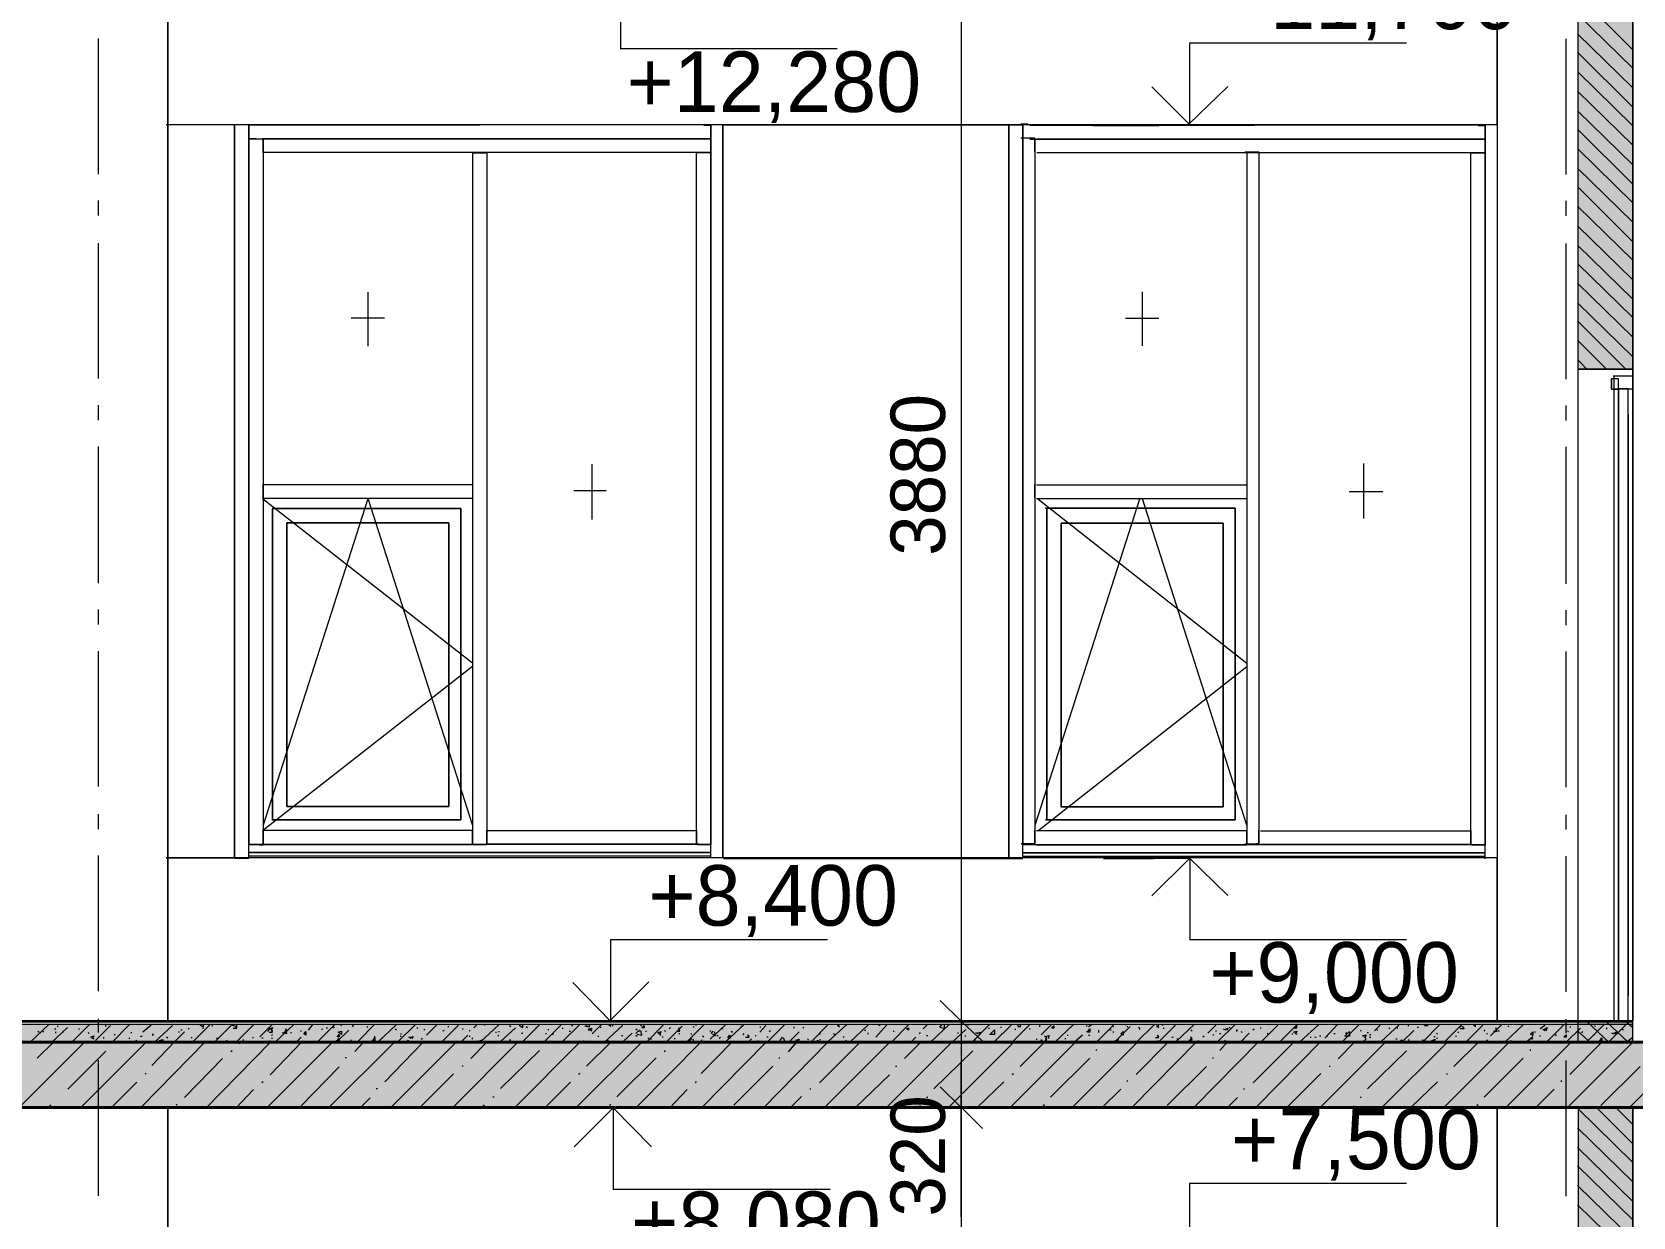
# Model space of a CAD drawing. Header units: millimetres. Extents: x -135211 to 49383, y -8033 to 228499.
# Drawn here: x -23593 to -17697, y 14519 to 18884 of the extents above; entities that cross this region are included whole.
import ezdxf

# ---------------------------------------------------------------- set-up
doc = ezdxf.new("R2010")
doc.units = ezdxf.units.MM
doc.layers.add('PDF _Геометрия', color=7, linetype='Continuous', true_color=0x1d1d1d)
doc.layers.add('PDF _Сплошная заливка', color=7, linetype='Continuous', true_color=0xffffff)
doc.layers.add('PDF _Текст', color=7, linetype='Continuous')

msp = doc.modelspace()

# ---------------------------------------------------------------- hatches: boundary and pattern name
at = {"layer": 'PDF _Сплошная заливка', "transparency": 33554559}
h = msp.add_hatch(color=256, dxfattribs=at)
h.paths.add_polyline_path([(-17699.9, 17642.3), (-17699.9, 19122.7), (-17900.8, 19122.7), (-17900.8, 17642.3)])
h.paths.add_polyline_path([(-17699.9, 15242.2), (-17900.8, 15242.2), (-17900.8, 15166), (-17699.9, 15166)])
h = msp.add_hatch(color=256, dxfattribs=at)
h.paths.add_polyline_path([(-93497.2, 14924.7), (-93497.2, 15163.3), (-103545.2, 15163.3), (-103545.2, 14924.7)])
h.paths.add_polyline_path([(-5550.9, 14924.7), (-5550.9, 15163.3), (-25450.6, 15163.3), (-25450.6, 14924.7)])
h.paths.add_polyline_path([(-26102.5, 14924.7), (-26102.5, 15163.3), (-26352.2, 15163.3), (-26352.2, 14924.7)])
h.paths.add_polyline_path([(-26398.8, 14924.7), (-26398.8, 15163.3), (-26648.6, 15163.3), (-26648.6, 14924.7)])
h = msp.add_hatch(color=256, dxfattribs=at)
h.paths.add_polyline_path([(-17699.9, 13443.1), (-17699.9, 14923.4), (-17900.8, 14923.4), (-17900.8, 13443.1)])
h.paths.add_polyline_path([(-17699.9, 11043), (-17900.8, 11043), (-17900.8, 10962.5), (-17699.9, 10962.5)])

# ---------------------------------------------------------------- linework, layer by layer
at = {"layer": 'PDF _Геометрия', "color": 7, "lineweight": 9}
for points in [[(-20171.7, 19240.2), (-20171.7, 15239.7), (-20171.7, 14922.3), (-20171.7, 11040.4), (-20171.7, 10722.9), (-20171.7, 6841), (-20171.7, 6472.9), (-20171.7, 3221.2)], [(-23592.7, 19119.9), (-23093.4, 19119.9), (-23093.4, 15237.9), (-23093.4, 15839), (-23093.4, 18539.9), (-23093.4, 19119.9)], [(-20001, 18543.1), (-18197.5, 18543.1), (-18197.5, 19123), (-18197.5, 15241.2), (-18197.5, 15842.3), (-23099.2, 15842.3)], [(-21693.1, 19122.5), (-21426.4, 19122.5), (-21426.4, 18821.9)], [(-17899.2, 15164), (-17899.2, 15240.2), (-17899.2, 17640.4), (-17899.2, 19122), (-18195.6, 19122)], [(-17697.4, 17569.1), (-17697.4, 15240.9), (-17697.4, 17641.1), (-17900.8, 17641.1), (-17697.4, 17641.1), (-17697.4, 19122.7), (-17697.4, 15283.2), (-17697.4, 15842), (-17697.4, 17078.1)], [(-17697.4, 18542.8), (-17697.4, 19122.7), (-17900.8, 19122.7)], [(-23347.9, 18360.3), (-23347.9, 18859.8)], [(-21427.7, 18822.8), (-20627.9, 18822.8)], [(-19448.2, 18541.7), (-19329.4, 18541.7), (-19329.4, 18842.3)], [(-19330.9, 18843.1), (-18530.9, 18843.1)], [(-17943.1, 18358.7), (-17943.1, 18858.2)], [(-23099.2, 18543.1), (-18197.5, 18543.1), (-18197.5, 15842.3), (-20001, 15842.3)], [(-23097.6, 15841.2), (-22847.8, 15841.2), (-22847.8, 18542), (-22847.8, 15841.2), (-22847.8, 15917.4), (-22847.8, 17191.7), (-22847.8, 18465.8), (-22847.8, 18542), (-23097.6, 18542)], [(-22848.4, 18542.3), (-21049.1, 18542.3), (-21049.1, 15841.5), (-22848.4, 15841.5)], [(-22845.9, 15840.3), (-22795.1, 15840.3), (-22795.1, 15916.5), (-22795.1, 17190.7), (-22795.1, 18464.9), (-22795.1, 18490.3), (-22795.1, 18541.1), (-22845.9, 18541.1)], [(-22795.1, 18541.1), (-22795.1, 18464.9), (-22795.1, 17190.7), (-22795.1, 15891.1)], [(-22768.8, 18540.6), (-22793.9, 18540.6)], [(-21944, 18540.9), (-22769.3, 18540.9)], [(-21119.3, 18541.3), (-21944.5, 18541.3)], [(-21118.4, 18540.8), (-21093, 18540.8), (-21093, 18490.1), (-21118.4, 18490.1)], [(-21095.9, 18542.3), (-21049.1, 18542.3), (-21049.1, 15841.5), (-21095.9, 15841.5)], [(-21093, 15840), (-21093, 15916.3), (-21093, 17190.4), (-21093, 18464.7), (-21093, 18540.8)], [(-21049.1, 15841.5), (-21049.1, 15917.7), (-21049.1, 17191.8), (-21049.1, 18466), (-21049.1, 18542.3)], [(-21046.4, 15839.9), (-19996.2, 15839.9), (-19996.2, 18540.7), (-19996.2, 15839.9), (-19996.2, 15916.1), (-19996.2, 17190.3), (-19996.2, 18464.5), (-19996.2, 18540.7), (-21046.4, 18540.7)], [(-19994.3, 15838.9), (-19943.6, 15838.9), (-19943.6, 15915.1), (-19943.6, 17189.3), (-19943.6, 18463.6), (-19943.6, 18489), (-19943.6, 18539.8), (-19994.3, 18539.8)], [(-19926, 18543.7), (-19951.7, 18543.7)], [(-19943.6, 18539.8), (-19943.6, 18463.6), (-19943.6, 17189.3), (-19943.6, 15889.7)], [(-19092.5, 18539.7), (-19917.9, 18539.7)], [(-19684.9, 18539.4), (-19443.4, 18539.4)], [(-19476.8, 18541.2), (-19180.2, 18541.2)], [(-18267.7, 18540.1), (-19093.5, 18540.1)], [(-18266.8, 18539.6), (-18241.4, 18539.6), (-18241.4, 18488.8), (-18266.8, 18488.8)], [(-18248.3, 18543.1), (-18197.5, 18543.1), (-18197.5, 18466.9), (-18197.5, 17192.7), (-18197.5, 15918.5), (-18197.5, 15842.3), (-18248.3, 15842.3)], [(-18241.4, 15838.7), (-18241.4, 15914.9), (-18241.4, 17189.1), (-18241.4, 18463.4), (-18241.4, 18539.6)], [(-22768.8, 18489.8), (-22793.9, 18489.8)], [(-22742.5, 18438.5), (-22742.5, 18489.3), (-22793.3, 18489.3)], [(-22742.5, 18489.3), (-22742.5, 18463.9), (-22742.5, 17189.6), (-22742.5, 15890), (-22793.3, 15890)], [(-22769.3, 18490.2), (-21944, 18490.2), (-22744.1, 18490.2)], [(-21119.3, 18490.5), (-21944.5, 18490.5)], [(-21943.8, 18490.1), (-21093, 18490.1), (-21093, 18439.2), (-21943.8, 18439.2)], [(-19926, 18492.9), (-19951.7, 18492.9)], [(-19899.7, 18441.7), (-19899.7, 18492.5), (-19950.4, 18492.5)], [(-19899.7, 18492.5), (-19899.7, 18467.1), (-19899.7, 17192.9), (-19899.7, 15893.4), (-19950.4, 15893.4)], [(-19917.9, 18488.9), (-19092.5, 18488.9), (-19892.7, 18488.9)], [(-18267.7, 18489.2), (-19093.5, 18489.2)], [(-19092, 18488.8), (-18241.4, 18488.8), (-18241.4, 18438), (-19092, 18438)], [(-21143.9, 18439.2), (-21093, 18439.2), (-21093, 17190.4), (-21093, 15890.8), (-22794.6, 15890.8)], [(-21970.4, 18439.8), (-21970.4, 17191), (-21970.4, 15891.4), (-21970.4, 15942.3), (-22744.9, 15942.3), (-21970.4, 16547.6)], [(-21944, 18439.4), (-22744.1, 18439.4)], [(-21968.3, 18438.9), (-21917.7, 18438.9), (-21917.7, 17190.1), (-21917.7, 15890.5), (-21917.7, 15941.3)], [(-21920.4, 15942.6), (-21145.6, 15942.6), (-21145.6, 15891.8), (-21920.4, 15891.8), (-21145.6, 15891.8), (-21145.6, 17191.4), (-21145.6, 18440.2)], [(-18292.2, 18438), (-18241.4, 18438), (-18241.4, 17189.1), (-18241.4, 15889.5), (-19943.3, 15889.5)], [(-19118.8, 18438.5), (-19118.8, 17189.7), (-19118.8, 15890.1), (-19118.8, 15940.9), (-19893.6, 15940.9)], [(-19092.5, 18438.1), (-19892.7, 18438.1)], [(-19126.1, 18442.1), (-19074.9, 18442.1), (-19074.9, 17193.2), (-19074.9, 15893.7), (-19074.9, 15944.5)], [(-19068.8, 15941.3), (-18294, 15941.3), (-18294, 15890.4), (-19068.8, 15890.4), (-18294, 15890.4), (-18294, 17190.1), (-18294, 18438.9)], [(-23347.9, 18207.9), (-23347.9, 18263)], [(-17943.1, 18206.3), (-17943.1, 18261.3)], [(-23347.9, 17606.8), (-23347.9, 18106.3)], [(-17943.1, 17605.1), (-17943.1, 18104.7)], [(-22356.4, 17925.9), (-22356.4, 17726.9)], [(-19504.9, 17926.7), (-19504.9, 17727.8)], [(-22295, 17829.6), (-22417.5, 17829.6)], [(-19443.4, 17828.2), (-19566.3, 17828.2)], [(-25346.6, 15164.7), (-17697.4, 15164.7), (-17697.4, 15228.2), (-17697.4, 15236.7), (-17697.4, 15240.9), (-17697.4, 17641.1)], [(-17697.4, 17613.6), (-17697.4, 17638.9)], [(-17767.6, 17606.3), (-17776.1, 17606.3)], [(-17775.6, 17567.9), (-17750.1, 17567.9), (-17750.1, 15239.6), (-17750.1, 17567.9), (-17750.1, 17606), (-17775.6, 17606)], [(-17769.7, 17569.1), (-17697.4, 17569.1), (-17697.4, 17615.7), (-17769.7, 17615.7)], [(-17767.6, 17614.8), (-17767.6, 17568.2), (-17767.6, 15239.9)], [(-17753.2, 15241.2), (-17715, 15241.2), (-17715, 17569.4), (-17753.2, 17569.4)], [(-17715, 15241.2), (-17715, 17569.4)], [(-23347.9, 17454.4), (-23347.9, 17509.5)], [(-17943.1, 17452.7), (-17943.1, 17507.8)], [(-23347.9, 16853.3), (-23347.9, 17357.1)], [(-17943.1, 16851.6), (-17943.1, 17355.4)], [(-21531.7, 17291.2), (-21531.7, 17088)], [(-18688.9, 17294.4), (-18688.9, 17091.2)], [(-19899.7, 17167.5), (-19899.7, 17218.3)], [(-22744.9, 17216.4), (-21970.4, 17216.4), (-21970.4, 17165.7), (-22744.9, 17165.7), (-21970.4, 16560.3)], [(-22742.5, 17164.3), (-22742.5, 17215.1)], [(-22356.4, 17163.9), (-22741.3, 15961.6)], [(-21970.4, 15963.4), (-22355.3, 17165.7)], [(-21479, 17193.1), (-21597.6, 17193.1)], [(-19513.6, 17167.1), (-19898.7, 15964.9)], [(-19893.6, 17215.1), (-19118.8, 17215.1), (-19118.8, 17164.3), (-19893.6, 17164.3)], [(-19889.4, 17164.3), (-19118.8, 16558.9)], [(-19118.8, 15962), (-19503.8, 17164.3)], [(-18618.7, 17189.4), (-18741.7, 17189.4)], [(-23347.9, 16700.9), (-23347.9, 16755.9)], [(-17943.1, 16699.2), (-17943.1, 16754.2)], [(-23347.9, 16104.1), (-23347.9, 16603.5)], [(-17943.1, 16102.3), (-17943.1, 16601.8)], [(-19889.4, 15940.9), (-19118.8, 16546.2)], [(-23347.9, 15947.4), (-23347.9, 16002.4)], [(-17943.1, 15945.7), (-17943.1, 16000.7)], [(-22755.4, 15890), (-22742.5, 15890), (-22742.5, 15940.8)], [(-19908, 15893.4), (-19899.7, 15893.4), (-19899.7, 15944.2)], [(-22786.4, 15890.9), (-22794.5, 15890.9)], [(-21961.6, 15891.2), (-21969.8, 15891.2)], [(-21968.3, 15890.5), (-21917.7, 15890.5), (-21930.7, 15890.5)], [(-21136.8, 15891.7), (-21145.1, 15891.7)], [(-21143.9, 15890.8), (-21093, 15890.8), (-21105.3, 15890.8)], [(-19934.8, 15891.8), (-19947.3, 15891.8)], [(-19126.1, 15893.7), (-19074.9, 15893.7), (-19083.3, 15893.7)], [(-19110, 15889.9), (-19118.4, 15889.9)], [(-18285.3, 15890.3), (-18293.7, 15890.3)], [(-18292.2, 15889.5), (-18241.4, 15889.5), (-18254.1, 15889.5)], [(-23347.9, 15350.5), (-23347.9, 15850)], [(-21093, 15848.5), (-22794.6, 15848.5)], [(-18241.4, 15847.1), (-19943.3, 15847.1)], [(-19647.3, 15838.9), (-19461, 15838.9)], [(-19481, 15842.6), (-19180.2, 15842.6)], [(-19464.9, 15840.9), (-19329.4, 15840.9), (-19329.4, 15540.4)], [(-17943.1, 15348.8), (-17943.1, 15848.3)], [(-21990.7, 15239), (-21461.5, 15239), (-21461.5, 15539.6)], [(-21463.3, 15540.5), (-20663, 15540.5)], [(-19330.9, 15541.2), (-18530.9, 15541.2)], [(-17697.4, 15164.7), (-17697.4, 15228.2), (-17697.4, 15236.7), (-17697.4, 15240.9), (-25346.6, 15240.9)], [(-17697.4, 15236.7), (-25346.6, 15236.7)], [(-17697.4, 15228.2), (-25346.6, 15228.2)], [(-23347.9, 15198.1), (-23347.9, 15248.9)], [(-22097.8, 15237.5), (-21987.9, 15237.5)], [(-21608.9, 15238.5), (-21312.3, 15238.5)], [(-20171.7, 15239.7), (-20290.3, 15239.7)], [(-20171.9, 15240.1), (-20066.4, 15240.1)], [(-17943.1, 15196.4), (-17943.1, 15247.2)], [(-17900.8, 15164.7), (-17697.4, 15164.7), (-17697.4, 15240.9), (-17900.8, 15240.9)], [(-23347.9, 14597), (-23347.9, 15096.5)], [(-17943.1, 14595.2), (-17943.1, 15094.8)], [(-20171.7, 14520.1), (-20171.7, 14960.3), (-20171.7, 15083.2)], [(-22900.4, 14923.7), (-23099.4, 14923.7)], [(-23099.2, 14343.8), (-18197.5, 14343.8), (-18197.5, 14923.7), (-18197.5, 11041.9), (-18197.5, 11643), (-22849.4, 11643)], [(-18197.5, 14923.7), (-23099.2, 14923.7)], [(-21792.2, 14921.9), (-21601.9, 14921.9)], [(-21604.2, 14920.8), (-21303.5, 14920.8)], [(-21600.8, 14921.3), (-21452.7, 14921.3), (-21452.7, 14620.8)], [(-20171.7, 14922.3), (-20290.3, 14922.3)], [(-20171.9, 14922.6), (-20066.4, 14922.6)], [(-17697.4, 13369.8), (-17697.4, 11041.6), (-17697.4, 13441.8), (-17900.8, 13441.8), (-17697.4, 13441.8), (-17697.4, 14923.4), (-17697.4, 11697.7)], [(-17697.4, 11642.7), (-17697.4, 14343.5), (-17697.4, 14923.4), (-17900.8, 14923.4)], [(-17899.2, 14922.7), (-17899.2, 13441.1), (-17899.2, 11040.8), (-17899.2, 10960.4)], [(-19769.5, 14342.3), (-19329.4, 14342.3), (-19329.4, 14642.9)], [(-19330.9, 14643.8), (-18530.9, 14643.8)], [(-21454.6, 14621.7), (-20654.3, 14621.7)]]:
    msp.add_lwpolyline(points, dxfattribs=at)
at = {"layer": 'PDF _Геометрия', "lineweight": 9}
for points in [[(-17697.4, 18817.9), (-17900.8, 19021.1)], [(-17697.4, 18750.2), (-17900.8, 18949.2)], [(-17697.4, 18678.2), (-17900.8, 18877.2)], [(-17697.4, 18606.2), (-17900.8, 18809.4)], [(-17697.4, 18538.5), (-17900.8, 18737.5)], [(-17697.4, 18466.6), (-17900.8, 18665.5)], [(-17697.4, 18394.6), (-17900.8, 18593.6)], [(-17697.4, 18322.6), (-17900.8, 18525.8)], [(-17697.4, 18254.9), (-17900.8, 18453.9)], [(-17697.4, 18183), (-17900.8, 18381.9)], [(-17697.4, 18111), (-17900.8, 18314.1)], [(-17697.4, 18043.2), (-17900.8, 18242.2)], [(-17697.4, 17971.3), (-17900.8, 18170.2)], [(-17697.4, 17899.3), (-17900.8, 18098.3)], [(-17697.4, 17831.6), (-17900.8, 18030.5)], [(-17697.4, 17759.6), (-17900.8, 17958.6)], [(-17697.4, 17687.7), (-17900.8, 17886.6)], [(-17723.7, 17641.6), (-17901.6, 17819.4)], [(-17793.9, 17640.7), (-17899.4, 17746.5)], [(-17864.1, 17639.7), (-17898.1, 17673.6)], [(-23600.1, 15163.2), (-23532.1, 15226.6)], [(-23521.2, 15161.8), (-23462, 15216.8)], [(-23501.1, 15221.8), (-23497.1, 15221.8)], [(-23446.3, 15162.6), (-23383, 15226.1)], [(-23435.6, 15216.3), (-23435.6, 15216.3)], [(-23422.1, 15212.2), (-23418.1, 15212.2)], [(-23359.3, 15169.5), (-23304, 15224.5)], [(-23321.6, 15220.6), (-23321.6, 15224.9)], [(-23297.3, 15164.4), (-23233.8, 15227.9)], [(-23184.6, 15200.9), (-23154.9, 15226.4)], [(-23143.5, 15161.3), (-23075.9, 15224.8)], [(-23119.8, 15213), (-23119.8, 15213)], [(-23018.5, 15213.3), (-23014.5, 15213.3)], [(-22999.1, 15165.6), (-22935.5, 15229.1)], [(-22979.4, 15227.6), (-22979.4, 15227.6)], [(-22974.7, 15225), (-22961.8, 15220.7), (-22961.8, 15225), (-22965.9, 15220.7)], [(-22970.6, 15223), (-22961.8, 15218.8), (-22961.8, 15227.3)], [(-22965.9, 15214.6), (-22961.8, 15214.6)], [(-22930.8, 15224.7), (-22926.7, 15224.7)], [(-22920.2, 15164.1), (-22856.5, 15227.6)], [(-22874.1, 15228), (-22874.1, 15228)], [(-22856.5, 15225.2), (-22856.5, 15225.2)], [(-22855.9, 15224.9), (-22839, 15220.7)], [(-22851.9, 15214.6), (-22839, 15214.6), (-22843.1, 15223)], [(-22847.8, 15212.2), (-22839, 15220.7), (-22839, 15224.9)], [(-22841.3, 15162.6), (-22777.6, 15226.1)], [(-22754.2, 15182.8), (-22707.4, 15229.4)], [(-22724.3, 15201.8), (-22716.2, 15214.5)], [(-22720.3, 15212.4), (-22707.4, 15216.6), (-22711.5, 15208.2)], [(-22696.3, 15164.3), (-22628.4, 15227.8)], [(-22575.2, 15207.6), (-22558.2, 15228.8)], [(-22542.4, 15163.8), (-22479.3, 15227.3)], [(-22509.7, 15215.1), (-22505.6, 15215.1)], [(-22505.6, 15212.8), (-22505.6, 15217)], [(-22483.3, 15214.6), (-22479.3, 15218.8)], [(-22457, 15226.8), (-22452.9, 15222.6)], [(-22413.1, 15221.7), (-22409.1, 15225.9)], [(-22413.1, 15219.8), (-22409.1, 15224)], [(-22393.4, 15165.6), (-22330.1, 15229.1)], [(-22360.5, 15220.7), (-22356.4, 15216.5)], [(-22318.5, 15164.1), (-22251.1, 15227.6)], [(-22268.7, 15219.4), (-22268.7, 15219.4)], [(-22255.2, 15212.5), (-22251.1, 15208.3)], [(-22244.3, 15165.1), (-22180.9, 15228.5)], [(-22176.3, 15215.7), (-22172.2, 15215.7)], [(-22140.1, 15188.9), (-22102, 15227)], [(-22086.5, 15162), (-22023, 15225.5)], [(-22062.2, 15220), (-22058.1, 15220)], [(-22009.6, 15212.5), (-22005.5, 15212.5)], [(-21965.8, 15216.1), (-21952.8, 15228.8)], [(-21941.5, 15163.8), (-21873.9, 15227.3)], [(-21926.5, 15228.3), (-21926.5, 15224)], [(-21867.8, 15164.9), (-21812.4, 15215.7)], [(-21834.1, 15224.5), (-21830, 15220.3)], [(-21799.1, 15225.6), (-21786.1, 15217.1), (-21786.1, 15225.6)], [(-21799, 15225.8), (-21794.9, 15225.8)], [(-21788.3, 15163.2), (-21724.7, 15226.8)], [(-21772.7, 15221), (-21768.6, 15216.8)], [(-21737.6, 15218.4), (-21733.5, 15214.2)], [(-21705.3, 15165.9), (-21645.7, 15225.2)], [(-21641.1, 15214.7), (-21637, 15214.7)], [(-21639.2, 15165), (-21575.5, 15228.5)], [(-21606, 15224.8), (-21601.9, 15224.8)], [(-21557.6, 15223.6), (-21540.4, 15219.3), (-21540.4, 15227.8)], [(-21553.3, 15221.4), (-21549.2, 15225.7)], [(-21544.7, 15210.7), (-21531.7, 15215), (-21535.8, 15206.5)], [(-21530.2, 15193.1), (-21496.6, 15227)], [(-21500.7, 15218.5), (-21496.6, 15218.5)], [(-21485.5, 15162), (-21417.6, 15225.5)], [(-21470.3, 15226.5), (-21470.3, 15226.5)], [(-21469.7, 15226.3), (-21461.5, 15222.1), (-21461.5, 15226.3)], [(-21456.8, 15224.2), (-21452.7, 15224.2)], [(-21369.1, 15207.9), (-21365, 15212.2)], [(-21351.5, 15222.2), (-21347.4, 15226.4)], [(-21331.6, 15161.4), (-21268.4, 15225)], [(-21257.3, 15162.4), (-21198.3, 15221.7)], [(-21246.2, 15212.1), (-21242.1, 15216.4)], [(-21219.4, 15203), (-21207, 15203), (-21211.1, 15215.6)], [(-21215.3, 15200.7), (-21207, 15213.4)], [(-21182.6, 15163.2), (-21119.3, 15226.7)], [(-21158.5, 15220.9), (-21154.4, 15216.6)], [(-21149.7, 15227.2), (-21145.6, 15227.2)], [(-21095.4, 15174.4), (-21040.3, 15225.2)], [(-21053.2, 15210.8), (-21049.1, 15215)], [(-21037.6, 15165), (-20970.1, 15228.4)], [(-20983, 15222.1), (-20978.9, 15222.1)], [(-20912.8, 15218.8), (-20908.7, 15218.8)], [(-20912.5, 15199.3), (-20891.2, 15224.6)], [(-20884.4, 15164.4), (-20821, 15227.9)], [(-20785.9, 15214.5), (-20785.9, 15218.8)], [(-20754.9, 15213.9), (-20750.8, 15218.1)], [(-20726.6, 15161.4), (-20663, 15224.9)], [(-20660.6, 15164.7), (-20592.8, 15228.2)], [(-20632.1, 15228.8), (-20627.9, 15228.8)], [(-20627.5, 15226.4), (-20619.2, 15217.9)], [(-20623.3, 15220.2), (-20619.2, 15228.7)], [(-20581.6, 15163.2), (-20513.9, 15226.7)], [(-20485.9, 15181), (-20443.7, 15227.6)], [(-20474.2, 15223.9), (-20470, 15228.1)], [(-20428.4, 15162.6), (-20364.7, 15226.1)], [(-20426.1, 15227.3), (-20426.1, 15227.3)], [(-20329.6, 15217), (-20329.6, 15217)], [(-20311.2, 15212.4), (-20294.5, 15229.4)], [(-20283.5, 15164.4), (-20215.6, 15227.8)], [(-20250.2, 15217.6), (-20241.9, 15226.1)], [(-20249.7, 15217.5), (-20233.1, 15213.2), (-20233.1, 15225.9)], [(-20145.4, 15224.6), (-20145.4, 15228.8)], [(-20129.6, 15163.9), (-20066.4, 15227.4)], [(-20070.6, 15214.7), (-20066.4, 15214.7)], [(-20050.6, 15162.3), (-19987.4, 15225.8)], [(-20026.7, 15218), (-20022.5, 15218)], [(-19980.5, 15165.6), (-19917.2, 15229.1)], [(-19961.1, 15221.1), (-19961.1, 15225.4)], [(-19960.7, 15220.9), (-19952.3, 15220.9), (-19952.3, 15225.2)], [(-19921.4, 15212.2), (-19917.2, 15212.2)], [(-19882.1, 15219.9), (-19882.1, 15224.2)], [(-19876.5, 15189.5), (-19838.3, 15227.6)], [(-19826.8, 15162.6), (-19759.3, 15226.1)], [(-19812, 15227.1), (-19812, 15227.1)], [(-19710.8, 15223.1), (-19706.7, 15223.1)], [(-19701.7, 15220.8), (-19689.1, 15229.3)], [(-19673.6, 15162.1), (-19610.2, 15225.6)], [(-19614.3, 15223.6), (-19610.2, 15219.4)], [(-19603.8, 15165.5), (-19548.7, 15220.5)], [(-19566.3, 15229.3), (-19566.3, 15225.1)], [(-19561.7, 15220.7), (-19557.5, 15220.7)], [(-19524.5, 15163.8), (-19461, 15227.3)], [(-19513.6, 15209.1), (-19513.6, 15213.4), (-19517.8, 15217.5)], [(-19452.2, 15224.9), (-19452.2, 15224.9)], [(-19451.8, 15224.7), (-19443.4, 15216.3)], [(-19447.6, 15218.5), (-19443.4, 15227)], [(-19441.4, 15166.5), (-19382, 15225.8)], [(-19430.1, 15224.7), (-19425.9, 15228.9)], [(-19425.9, 15216.2), (-19425.9, 15212)], [(-19379.6, 15165.5), (-19311.8, 15229)], [(-19262.2, 15195.7), (-19232.9, 15225.3)], [(-19226.3, 15165), (-19162.7, 15228.5)], [(-19206.2, 15212.3), (-19197.8, 15208)], [(-19201.6, 15209.8), (-19189, 15214), (-19193.2, 15205.5)], [(-19184.4, 15218.1), (-19180.2, 15213.9)], [(-19096.7, 15208), (-19092.5, 15212.2)], [(-19083.7, 15227), (-19083.7, 15227)], [(-19070.4, 15216.2), (-19066.2, 15216.2)], [(-19068.5, 15162.1), (-19004.7, 15225.5)], [(-19039.8, 15222), (-19039.8, 15222)], [(-18998.3, 15163), (-18934.6, 15226.5), (-18943, 15213.8)], [(-18947.2, 15216.1), (-18934.6, 15216.1), (-18934.6, 15228.7)], [(-18923.6, 15163.8), (-18855.6, 15227.3)], [(-18831.7, 15177.4), (-18785.4, 15228.2)], [(-18769.7, 15163.2), (-18706.4, 15226.7)], [(-18648.6, 15204.1), (-18627.5, 15225.3)], [(-18624.8, 15165), (-18557.3, 15228.4)], [(-18609.9, 15218.8), (-18609.9, 15218.8)], [(-18596.6, 15214.2), (-18592.4, 15214.2)], [(-18566, 15217.9), (-18566, 15213.7)], [(-18526.4, 15221.4), (-18522.2, 15225.6)], [(-18491.3, 15218.7), (-18487.1, 15218.7)], [(-18471.5, 15164.4), (-18408.1, 15228)], [(-18465, 15224.7), (-18460.8, 15228.9)], [(-18464.7, 15224.5), (-18452, 15224.5), (-18452, 15228.8)], [(-18392.6, 15162.9), (-18329.1, 15226.4)], [(-18337.6, 15216), (-18329.1, 15224.5)], [(-18333.1, 15213.6), (-18320.4, 15213.6), (-18324.6, 15222.1)], [(-18320.4, 15215.9), (-18320.4, 15211.6)], [(-18313.7, 15161.5), (-18250.2, 15225)], [(-18285.3, 15227.9), (-18285.3, 15227.9)], [(-18285, 15227.8), (-18276.5, 15219.3), (-18276.5, 15227.8)], [(-18222.3, 15185.8), (-18180, 15228.2)], [(-18210.2, 15203.1), (-18197.5, 15203.1), (-18201.8, 15215.8)], [(-18206, 15200.9), (-18197.5, 15213.6)], [(-18168.8, 15163.2), (-18101, 15226.8)], [(-18157.9, 15219.2), (-18153.7, 15223.4)], [(-18127.3, 15214.5), (-18127.3, 15214.5)], [(-18109.8, 15224.7), (-18109.8, 15224.7)], [(-18039, 15212.6), (-18022.1, 15225.2)], [(-18026, 15208.2), (-18013.3, 15216.6), (-18017.5, 15203.9)], [(-18022.1, 15223.2), (-18022.1, 15223.2)], [(-18015.5, 15162.7), (-17951.9, 15226.2)], [(-17941.4, 15163.8), (-17890.4, 15214.6)], [(-17929.8, 15219.4), (-17925.5, 15219.4)], [(-17872.9, 15224.7), (-17872.9, 15224.7)], [(-17866.4, 15164.4), (-17802.7, 15227.9)], [(-17785.2, 15161.9), (-17865.9, 15238.1)], [(-17837.8, 15224.3), (-17837.8, 15220.1)], [(-17829, 15213.5), (-17829, 15213.5)], [(-17715, 15162.8), (-17795.7, 15239)], [(-17793.9, 15210.8), (-17793.9, 15215.1)], [(-17787.5, 15163), (-17723.7, 15226.5)], [(-17697.4, 15215.5), (-17727.2, 15240.9)], [(-17706.2, 15224.1), (-17706.2, 15224.1)], [(-23641.7, 14921.6), (-23400.5, 15162.9)], [(-23573.8, 15103.6), (-23514.6, 15162.8)], [(-23571.3, 15203.8), (-23567.2, 15199.6)], [(-23553.7, 15201.6), (-23549.7, 15201.6)], [(-23509.9, 15211.5), (-23505.8, 15211.5)], [(-23505.8, 15196.5), (-23505.8, 15200.7)], [(-23479.5, 15202.6), (-23479.5, 15198.4)], [(-23430.9, 15161.1), (-23426.9, 15161.1)], [(-23413.4, 14921.9), (-23172.4, 15163.2)], [(-23387, 15198.8), (-23383, 15194.5)], [(-23378.3, 15164.8), (-23374.2, 15164.8)], [(-23378.2, 15181.5), (-23365.4, 15185.8), (-23369.5, 15177.3)], [(-23374.2, 15179.2), (-23365.4, 15175)], [(-23330.3, 15180.9), (-23330.3, 15176.6)], [(-23330.3, 15168.1), (-23330.3, 15168.1)], [(-23325.6, 15161.4), (-23321.6, 15165.6)], [(-23290.5, 15192.7), (-23286.5, 15188.5)], [(-23290.5, 15158.9), (-23286.5, 15163)], [(-23260.2, 15175.2), (-23260.2, 15175.2)], [(-23233.8, 15174.8), (-23233.8, 15178.9)], [(-23229.1, 15198.1), (-23225.1, 15198.1)], [(-23220.3, 15161.5), (-23207.5, 15170)], [(-23194, 15182.3), (-23190, 15186.6), (-23190, 15182.3)], [(-23189.8, 14924.7), (-22953.1, 15166)], [(-23151.6, 15076.9), (-23067.1, 15165.9)], [(-23150.1, 15192.3), (-23146.1, 15192.3)], [(-23150.1, 15190.4), (-23146.1, 15190.4)], [(-23123.8, 15168.6), (-23111, 15172.8), (-23111, 15164.4)], [(-23119.8, 15166.3), (-23111, 15162)], [(-23102.2, 15195.7), (-23102.2, 15195.7)], [(-23097.5, 15182.8), (-23093.4, 15178.6)], [(-23069.9, 15162.8), (-23032, 15200.9)], [(-23053.6, 15201.2), (-23049.6, 15201.2)], [(-23044.9, 15207.7), (-23040.8, 15207.7)], [(-23005.7, 15181.6), (-23005.7, 15177.3)], [(-22953.4, 14920.1), (-22716.2, 15161.3)], [(-22913.3, 15177.8), (-22909.2, 15177.8)], [(-22878.2, 15168.7), (-22874.1, 15168.7)], [(-22860.6, 15166), (-22856.5, 15166)], [(-22830.2, 15157), (-22830.2, 15161.2)], [(-22821.5, 15165.7), (-22821.5, 15165.7)], [(-22816.7, 15171.7), (-22812.7, 15171.7)], [(-22781.6, 15179.5), (-22777.6, 15179.5)], [(-22764.1, 15162.2), (-22760, 15166.5)], [(-22746.5, 15178.8), (-22742.5, 15178.8)], [(-22729.2, 14920.3), (-22488, 15161.6)], [(-22720.3, 15199.3), (-22707.4, 15199.3), (-22711.5, 15212)], [(-22720.2, 15167.9), (-22716.2, 15167.9)], [(-22716.1, 15043), (-22602.1, 15161.5)], [(-22715.5, 15210.1), (-22707.4, 15205.9)], [(-22711.5, 15187), (-22707.4, 15191.3)], [(-22711.5, 15178.1), (-22707.4, 15178.1)], [(-22689.8, 15192.8), (-22689.8, 15192.8)], [(-22671.7, 15198.7), (-22654.7, 15194.5), (-22658.8, 15211.4)], [(-22667.6, 15196.4), (-22654.7, 15209.1)], [(-22641.3, 15198.4), (-22637.2, 15198.4)], [(-22623.7, 15161.8), (-22619.6, 15161.8)], [(-22619.1, 15163.8), (-22602.1, 15180.8)], [(-22610.9, 15197.9), (-22610.9, 15197.9)], [(-22602.1, 15202), (-22602.1, 15206.2)], [(-22588.6, 15193.1), (-22584.6, 15193.1)], [(-22527.2, 15211.2), (-22523.1, 15211.2)], [(-22501.5, 14920.6), (-22259.9, 15161.9)], [(-22468.8, 15165.1), (-22426.6, 15207.4)], [(-22465.8, 15176.2), (-22461.7, 15176.2)], [(-22417.8, 15166.9), (-22417.8, 15171.1)], [(-22403.9, 15127.9), (-22374, 15161.8)], [(-22356.4, 15191), (-22356.4, 15191)], [(-22343, 15165.4), (-22338.9, 15169.6)], [(-22330.1, 15180.2), (-22330.1, 15184.4)], [(-22307.9, 15177.8), (-22303.8, 15177.8)], [(-22294.3, 15016.4), (-22154.6, 15160.3)], [(-22273.2, 14920.8), (-22031.8, 15162.2)], [(-22237.7, 15184.9), (-22233.6, 15184.9)], [(-22233.6, 15191.1), (-22233.6, 15195.3)], [(-22211.4, 15165.5), (-22207.3, 15169.7), (-22207.3, 15165.5)], [(-22206.7, 15182.3), (-22198.5, 15178.1)], [(-22202.7, 15179.8), (-22189.7, 15184), (-22193.8, 15175.6)], [(-22158.7, 15173), (-22154.6, 15177.2)], [(-22149.9, 15206.7), (-22145.9, 15210.9)], [(-22119.5, 15195.4), (-22119.5, 15195.4)], [(-22084.4, 15167.4), (-22084.4, 15167.4)], [(-22079.7, 15205.3), (-22075.7, 15205.3)], [(-22075.7, 15209.6), (-22075.7, 15209.6)], [(-22044.9, 14921.2), (-21803.7, 15162.4)], [(-22013.2, 15163.6), (-21987.9, 15189)], [(-21983.2, 15205.8), (-21979.1, 15205.8)], [(-21983.2, 15184.6), (-21979.1, 15184.6)], [(-21979.1, 15203.9), (-21979.1, 15203.9)], [(-21977.1, 15103), (-21917.7, 15162.3)], [(-21970.4, 15174.1), (-21970.4, 15178.3)], [(-21952.2, 15169.3), (-21944, 15165.1)], [(-21948.2, 15166.8), (-21935.3, 15171.1), (-21939.4, 15162.6)], [(-21904.3, 15164.3), (-21900.2, 15164.3)], [(-21886.7, 15199.7), (-21882.6, 15199.7)], [(-21878, 15184.9), (-21873.9, 15189.2)], [(-21873.9, 15203.8), (-21873.9, 15199.6)], [(-21834.1, 15171.4), (-21830, 15171.4)], [(-21816.6, 14921.4), (-21575.5, 15162.7)], [(-21790.2, 15195.9), (-21786.1, 15195.9)], [(-21786.1, 15198.3), (-21786.1, 15198.3)], [(-21724.7, 15190.9), (-21724.7, 15190.9)], [(-21702.5, 15194.7), (-21698.4, 15194.7)], [(-21693.7, 15209.1), (-21689.6, 15209.1)], [(-21693.7, 15158.3), (-21689.6, 15162.5)], [(-21676.2, 15191.9), (-21672.1, 15191.9)], [(-21614.7, 15203.8), (-21610.6, 15203.8)], [(-21606, 15163.2), (-21601.9, 15163.2)], [(-21601.9, 15188.6), (-21601.9, 15188.6)], [(-21589, 14921.7), (-21347.4, 15162.9)], [(-21562.1, 15164.6), (-21558, 15168.9)], [(-21550.6, 15073.9), (-21461.5, 15162.8)], [(-21544.6, 15208.6), (-21540.4, 15208.6)], [(-21540.4, 15179), (-21540.4, 15179)], [(-21539.9, 15208.4), (-21531.7, 15204.2)], [(-21514.1, 15176.5), (-21514.1, 15176.5)], [(-21509.5, 15184.9), (-21505.3, 15184.9)], [(-21474.4, 15169.5), (-21470.3, 15169.5)], [(-21452.7, 15207.3), (-21452.7, 15207.3)], [(-21430.5, 15162.1), (-21426.4, 15162.1)], [(-21421.7, 15187.4), (-21417.6, 15187.4)], [(-21416.1, 15165.9), (-21382.5, 15195.6)], [(-21408.8, 15178.8), (-21408.8, 15178.8)], [(-21369.2, 15195), (-21356.2, 15207.7)], [(-21369.1, 15188.7), (-21365, 15184.4)], [(-21365.3, 14924.4), (-21128.1, 15165.7)], [(-21364.6, 15192.6), (-21347.4, 15188.3), (-21351.5, 15205.3)], [(-21360.3, 15203.5), (-21356.2, 15203.5)], [(-21334, 15203), (-21329.9, 15203)], [(-21325.2, 15177.4), (-21321.1, 15177.4)], [(-21316.4, 15175), (-21312.3, 15175)], [(-21289.6, 15197.8), (-21277.2, 15202), (-21281.3, 15189.3)], [(-21285.5, 15195.5), (-21277.2, 15187)], [(-21272.6, 15182.6), (-21268.4, 15182.6)], [(-21263.8, 15205.9), (-21259.7, 15201.6)], [(-21259.7, 15197.5), (-21259.7, 15197.5)], [(-21237.5, 15158.8), (-21233.4, 15163.1)], [(-21228.7, 15177.9), (-21224.6, 15173.6)], [(-21219.9, 15166.9), (-21215.8, 15162.8)], [(-21211.1, 15194.5), (-21207, 15194.5)], [(-21175.5, 15164), (-21163.2, 15176.7)], [(-21171.4, 15161.8), (-21163.2, 15161.8)], [(-21167.3, 15193.7), (-21163.2, 15193.7)], [(-21154.4, 15161.6), (-21158.5, 15174.2)], [(-21149.7, 15165.6), (-21145.6, 15165.6)], [(-21128.3, 15047.2), (-21014, 15165.8)], [(-21128.2, 14919.9), (-20891.2, 15161.2)], [(-21128.1, 15171.8), (-21128.1, 15167.6)], [(-21123.4, 15186.7), (-21119.3, 15182.4)], [(-21114.6, 15165.3), (-21110.5, 15165.3)], [(-21097.1, 15205), (-21093, 15205)], [(-21092.4, 15194.4), (-21084.2, 15202.9)], [(-21087.8, 15192), (-21075.4, 15187.8), (-21079.5, 15200.5)], [(-21070.8, 15187.6), (-21066.6, 15187.6)], [(-21062, 15177.1), (-21057.9, 15181.3)], [(-21035.7, 15168.1), (-21031.5, 15163.8)], [(-21018.1, 15203.9), (-21014, 15199.6)], [(-20978.9, 15186.3), (-20978.9, 15186.3)], [(-20974.3, 15190.4), (-20970.1, 15194.6)], [(-20965, 15181.5), (-20952.6, 15181.5), (-20956.7, 15190)], [(-20960.8, 15179.3), (-20952.6, 15187.7)], [(-20956.2, 15162.2), (-20943.8, 15174.8)], [(-20935, 15162), (-20935, 15162)], [(-20930.4, 15187.2), (-20926.3, 15187.2)], [(-20921.6, 15168.2), (-20917.5, 15168.2)], [(-20899.9, 14920.1), (-20663, 15161.4)], [(-20886.5, 15182.5), (-20882.4, 15182.5)], [(-20877.7, 15201.2), (-20873.6, 15205.4)], [(-20877.7, 15173.9), (-20873.6, 15173.9)], [(-20838, 15168.8), (-20829.7, 15181.5)], [(-20833.4, 15166.4), (-20821, 15166.4), (-20825.1, 15179)], [(-20806.8, 15127.4), (-20777.1, 15161.3)], [(-20806.3, 15163.4), (-20768.3, 15201.5)], [(-20803.4, 15178.7), (-20803.4, 15178.7)], [(-20785.9, 15176.4), (-20785.9, 15176.4)], [(-20780.7, 15169.9), (-20768.3, 15174.2), (-20772.5, 15165.7)], [(-20776.6, 15167.6), (-20768.3, 15163.4)], [(-20737.4, 15175.5), (-20733.2, 15171.2)], [(-20706.4, 15164.4), (-20698.1, 15168.6), (-20698.1, 15164.4)], [(-20702.3, 15168.6), (-20698.1, 15168.6)], [(-20693.5, 15191.6), (-20689.4, 15195.8)], [(-20693.5, 15172.7), (-20689.4, 15172.7)], [(-20692.7, 15013.4), (-20549, 15157.3)], [(-20676.4, 14920.4), (-20434.9, 15161.7)], [(-20645.5, 15199.2), (-20645.5, 15199.2)], [(-20640.9, 15195.1), (-20636.7, 15190.9)], [(-20605.8, 15179.5), (-20601.6, 15183.7)], [(-20597, 15170.8), (-20592.8, 15166.6)], [(-20584.1, 15211.1), (-20584.1, 15211.1)], [(-20526.8, 15207.6), (-20522.7, 15207.6)], [(-20513.9, 15192.8), (-20513.9, 15197)], [(-20496.3, 15162.9), (-20500.5, 15167.1), (-20496.3, 15167.1)], [(-20448, 14920.7), (-20206.8, 15161.9)], [(-20421.5, 15203.7), (-20417.4, 15203.7)], [(-20408.6, 15163.5), (-20408.6, 15163.5)], [(-20404, 15165.2), (-20399.8, 15165.2)], [(-20380.4, 15102.5), (-20320.9, 15161.8)], [(-20355, 15164.4), (-20338.4, 15181.3)], [(-20325, 15193.7), (-20320.9, 15198)], [(-20298.7, 15187), (-20294.5, 15187)], [(-20250.7, 15190.5), (-20250.7, 15190.5)], [(-20241.9, 15171.1), (-20241.9, 15171.1)], [(-20219.7, 14920.9), (-19978.7, 15162.2)], [(-20204.8, 15163.2), (-20154.1, 15209.8)], [(-20184.6, 15197.6), (-20180.5, 15197.6)], [(-20158.3, 15186.7), (-20154.1, 15186.7)], [(-20123.2, 15175.3), (-20119, 15171)], [(-20118.6, 15198.6), (-20110.3, 15194.3)], [(-20114, 15196.1), (-20101.5, 15200.3), (-20105.7, 15187.6)], [(-20096.9, 15157.8), (-20092.7, 15162.1)], [(-20057.6, 15195.2), (-20057.6, 15195.2)], [(-20022.5, 15194.9), (-20022.5, 15190.7)], [(-19992.1, 14921.1), (-19750.5, 15162.4)], [(-19974.1, 15210.8), (-19969.9, 15210.8)], [(-19953.6, 15073.4), (-19864.6, 15162.3)], [(-19899.7, 15163), (-19899.7, 15163)], [(-19895.1, 15173.6), (-19890.9, 15173.6)], [(-19890.9, 15177.8), (-19890.9, 15177.8)], [(-19886.3, 15164.9), (-19882.1, 15164.9)], [(-19877.5, 15173.2), (-19873.4, 15169)], [(-19868.3, 15162.1), (-19855.8, 15174.9)], [(-19864.2, 15185.6), (-19855.8, 15177.2)], [(-19855.8, 15164.4), (-19860, 15177.2)], [(-19859.6, 15183.2), (-19847.1, 15187.4), (-19851.2, 15174.7)], [(-19851.2, 15181.2), (-19847.1, 15181.2)], [(-19789.8, 15175.8), (-19785.6, 15175.8)], [(-19781, 15188.3), (-19776.9, 15188.3)], [(-19768.1, 15188.1), (-19768.1, 15188.1)], [(-19763.7, 14921.4), (-19522.4, 15162.7)], [(-19754.2, 15164.3), (-19724.2, 15189.6)], [(-19706.7, 15199.8), (-19706.7, 15203.9)], [(-19702.1, 15189.1), (-19697.9, 15189.1)], [(-19667, 15205.4), (-19662.8, 15205.4)], [(-19667, 15201.2), (-19662.8, 15201.2)], [(-19640.7, 15158.4), (-19636.5, 15162.6)], [(-19623.1, 15208.8), (-19618.9, 15208.8)], [(-19610.2, 15198.2), (-19610.2, 15202.4)], [(-19605.2, 15168.2), (-19592.6, 15172.5), (-19596.8, 15164)], [(-19601, 15166), (-19592.6, 15161.7)], [(-19540, 14924.1), (-19303.1, 15165.4)], [(-19527, 15044.3), (-19408.4, 15162.8)], [(-19496.1, 15164.5), (-19496.1, 15164.5)], [(-19487.3, 15162), (-19487.3, 15162)], [(-19456, 15180.4), (-19443.4, 15180.4), (-19447.6, 15188.8)], [(-19451.8, 15178.2), (-19443.4, 15186.6)], [(-19447.6, 15167.7), (-19443.4, 15167.7)], [(-19425.9, 15163.1), (-19425.9, 15167.4)], [(-19395, 15181.7), (-19390.8, 15181.7)], [(-19377.4, 15174.9), (-19373.3, 15174.9)], [(-19338.2, 15176.5), (-19338.2, 15176.5)], [(-19333.2, 15169.9), (-19320.6, 15169.9), (-19324.8, 15182.7)], [(-19329, 15167.7), (-19320.6, 15180.3)], [(-19324.8, 15207.7), (-19320.6, 15203.5)], [(-19312.3, 14924.3), (-19074.9, 15165.6)], [(-19302.7, 15165.2), (-19294.3, 15169.4)], [(-19285.5, 15196.7), (-19285.5, 15196.7)], [(-19280.9, 15181.9), (-19276.7, 15186)], [(-19268, 15194.4), (-19268, 15194.4)], [(-19241.6, 15187.4), (-19241.6, 15191.6)], [(-19232.9, 15206.4), (-19232.9, 15202.2)], [(-19219.5, 15195.3), (-19215.3, 15195.3)], [(-19218.4, 15131.6), (-19189, 15165.5)], [(-19202, 15165.7), (-19197.8, 15169.9)], [(-19189, 15163.2), (-19193.2, 15167.5)], [(-19158.1, 15202.9), (-19153.9, 15207.2), (-19158.1, 15207.2)], [(-19143.6, 15161.8), (-19110, 15195.6)], [(-19140.6, 15202.6), (-19136.4, 15198.4)], [(-19095.8, 15012.9), (-18952.1, 15156.8)], [(-19084, 14924.6), (-18846.8, 15165.9), (-18851, 15165.9)], [(-19044, 15196.5), (-19039.8, 15192.3)], [(-18973.9, 15161.4), (-18969.6, 15165.6)], [(-18969.6, 15165.6), (-18969.6, 15165.6)], [(-18952.1, 15195.2), (-18952.1, 15191)], [(-18947.2, 15199.1), (-18934.6, 15203.4), (-18938.8, 15194.9)], [(-18943, 15196.8), (-18934.6, 15192.6)], [(-18886.1, 15181.2), (-18881.9, 15181.2)], [(-18877.3, 15161.8), (-18873.1, 15161.8)], [(-18868.6, 15180.9), (-18864.4, 15180.9)], [(-18851.1, 14920.2), (-18609.9, 15161.5)], [(-18851, 15186.7), (-18846.8, 15186.7)], [(-18824.7, 15186.6), (-18820.5, 15186.6)], [(-18798.4, 15194.5), (-18794.2, 15194.5)], [(-18783, 15102), (-18724, 15161.3)], [(-18776.6, 15181.5), (-18776.6, 15181.5)], [(-18759.1, 15185.4), (-18759.1, 15185.4)], [(-18754.5, 15193.7), (-18750.3, 15197.9)], [(-18701.9, 15205.4), (-18697.7, 15205.4)], [(-18692.8, 15186.2), (-18680.1, 15190.4), (-18684.3, 15177.7)], [(-18692.8, 15162.8), (-18680.1, 15175.4), (-18688.5, 15183.9)], [(-18675.5, 15198.7), (-18671.3, 15198.7)], [(-18666.8, 15187.8), (-18662.6, 15192)], [(-18666.8, 15181.6), (-18662.6, 15181.6)], [(-18640.5, 15208.5), (-18636.2, 15208.5)], [(-18623.4, 14920.4), (-18381.8, 15161.7)], [(-18570.3, 15175.6), (-18566, 15175.6)], [(-18561.2, 15162.6), (-18548.5, 15171), (-18548.5, 15162.6)], [(-18546.8, 15164), (-18504.6, 15206.4)], [(-18522.2, 15174.8), (-18522.2, 15174.8)], [(-18522.2, 15168.5), (-18522.2, 15172.8)], [(-18495.9, 15157.4), (-18495.9, 15161.6)], [(-18473.8, 15171.8), (-18469.5, 15171.8)], [(-18465, 15167.4), (-18460.8, 15167.4)], [(-18438.3, 15169), (-18425.7, 15173.3), (-18429.9, 15164.7)], [(-18434.1, 15166.8), (-18425.7, 15162.5)], [(-18429.9, 15183.7), (-18425.7, 15183.7)], [(-18421.1, 15196.2), (-18416.9, 15192)], [(-18421.1, 15177.3), (-18416.9, 15177.3)], [(-18395.1, 14920.6), (-18153.7, 15162)], [(-18377.2, 15165.8), (-18373, 15165.8)], [(-18356.6, 15072.9), (-18267.7, 15161.8)], [(-18350.9, 15184.4), (-18346.7, 15184.4)], [(-18342.1, 15199.2), (-18337.9, 15199.2)], [(-18285.3, 15164.4), (-18285.3, 15164.4)], [(-18245.6, 15203.7), (-18241.4, 15207.9)], [(-18236.9, 15195.1), (-18232.6, 15195.1)], [(-18236.9, 15167.7), (-18232.6, 15171.9)], [(-18193, 15205), (-18188.8, 15205)], [(-18166.7, 14920.9), (-17925.5, 15162.2)], [(-18153.7, 15162), (-18153.7, 15162)], [(-18149.1, 15168.3), (-18144.9, 15168.3)], [(-18091.4, 15162.6), (-18065.9, 15183.8)], [(-18070.2, 15173.3), (-18065.9, 15177.5)], [(-18057.1, 15198.5), (-18057.1, 15202.7)], [(-18043.8, 15157.8), (-18039.6, 15162.1)], [(-18039.6, 15187.5), (-18039.6, 15183.3)], [(-18030.5, 15210.5), (-18022.1, 15206.4)], [(-18013.3, 15161.6), (-18013.3, 15161.6)], [(-17982.4, 15186.6), (-17978.2, 15190.8)], [(-17951.9, 15173.4), (-17951.9, 15173.4)], [(-17939.1, 14921.2), (-17697.4, 15162.5)], [(-17938.6, 15204.7), (-17934.3, 15200.5)], [(-17929.7, 15043.8), (-17811.5, 15162.4)], [(-17855.3, 15163.2), (-17897.8, 15201.2)], [(-17885.9, 15197.5), (-17881.7, 15201.7)], [(-17842, 15190.5), (-17837.8, 15190.5)], [(-17793.9, 15193.9), (-17793.9, 15193.9)], [(-17776.1, 15197.6), (-17767.6, 15193.4)], [(-17771.6, 15195.2), (-17758.8, 15199.5), (-17763.1, 15191)], [(-17736.8, 15209.7), (-17732.5, 15209.7)], [(-17723.7, 15201), (-17723.7, 15201)], [(-17718.7, 15164.7), (-17697.4, 15181.6)], [(-17710.7, 14921.4), (-17469.3, 15162.7)], [(-17710.4, 15164.8), (-17706.2, 15164.8)], [(-23461.1, 14990.2), (-23321.6, 15129.9)], [(-23031.1, 14959.3), (-22891.6, 15103.2)], [(-22860.6, 15127.9), (-22856.5, 15132.1)], [(-22439.5, 15106), (-22435.4, 15106)], [(-21868.3, 14992), (-21724.7, 15131.7)], [(-21439, 14961.1), (-21294.8, 15105)], [(-21263.8, 15127.4), (-21259.7, 15131.7)], [(-20842.7, 15105.5), (-20838.5, 15105.5)], [(-20271.4, 14991.4), (-20127.8, 15131.2)], [(-19842, 14960.5), (-19697.9, 15104.4)], [(-19675.7, 15131.6), (-19671.6, 15135.9)], [(-19245.8, 15105), (-19241.6, 15105)], [(-18675.2, 14990.9), (-18530.9, 15130.6)], [(-18245.1, 14960), (-18101, 15103.9)], [(-18074.7, 15131.1), (-18074.7, 15135.4)], [(-23176.5, 15044.6), (-23172.4, 15048.9)], [(-22601.7, 14928.3), (-22461.7, 15072.2)], [(-22163.3, 14923.3), (-22040.6, 15046.1)], [(-22009.6, 15075.1), (-22005.5, 15075.1)], [(-21579.6, 15044.2), (-21575.5, 15048.4)], [(-21008.9, 14930.2), (-20864.8, 15074.1)], [(-20562.2, 14920.4), (-20434.9, 15043.1)], [(-20412.7, 15074.5), (-20408.6, 15074.5)], [(-19982.8, 15043.6), (-19978.7, 15047.9)], [(-19412, 14929.6), (-19268, 15073.6)], [(-18969.6, 14924.6), (-18846.8, 15047.3)], [(-18815.9, 15074.1), (-18811.7, 15074.1)], [(-18381.8, 15043.2), (-18381.8, 15047.4)], [(-17815, 14929.2), (-17671.1, 15073)], [(-23300.6, 14922.6), (-23207.5, 15015.7)], [(-22841.3, 14921.3), (-22777.6, 14989)], [(-22746.5, 15013.8), (-22742.5, 15018)], [(-22325.4, 14991.8), (-22321.3, 14991.8)], [(-21703.7, 14922.1), (-21610.6, 15015.2)], [(-21243.9, 14920.8), (-21180.7, 14988.5)], [(-21149.7, 15013.2), (-21145.6, 15017.5)], [(-20728.6, 14991.3), (-20724.5, 14991.3)], [(-20111, 14923.9), (-20013.8, 15017)], [(-19651.5, 14922.5), (-19583.8, 14990.3)], [(-19561.7, 15017.5), (-19557.5, 15021.7)], [(-19131.8, 14990.8), (-19127.6, 14990.8)], [(-18514.1, 14923.3), (-18416.9, 15016.4)], [(-18054.8, 14922), (-17987, 14989.8)], [(-17960.6, 15017), (-17960.6, 15021.2)], [(-23532.1, 14924), (-23523.4, 14932.5)], [(-23488.3, 14959.1), (-23488.3, 14959.1)], [(-23062.4, 14930.5), (-23058.4, 14934.8)], [(-22385.7, 14920), (-22347.7, 14958)], [(-21934.7, 14923.5), (-21926.5, 14932)], [(-21895.5, 14960.9), (-21891.4, 14960.9)], [(-21465.6, 14930), (-21461.5, 14934.2)], [(-20797.5, 14924.3), (-20759.6, 14962.3)], [(-20333.3, 14920.5), (-20320.9, 14929)], [(-20298.7, 14960.4), (-20294.5, 14960.4)], [(-19868.8, 14929.5), (-19864.6, 14933.7)], [(-19191.7, 14921.3), (-19153.9, 14959.4)], [(-18736.6, 14920), (-18724, 14928.5)], [(-18701.9, 14959.9), (-18697.7, 14959.9)], [(-18272, 14929), (-18267.7, 14933.2)], [(-17697.4, 14720.2), (-17900.8, 14919.2)], [(-17697.4, 14788), (-17832.8, 14923.4)], [(-17697.4, 14859.9), (-17761.2, 14923.4)], [(-17697.4, 14648.3), (-17900.8, 14847.2)], [(-17697.4, 14576.3), (-17900.8, 14775.3)], [(-17697.4, 14508.5), (-17900.8, 14707.5)], [(-17697.4, 14436.6), (-17900.8, 14635.5)], [(-17697.4, 14364.6), (-17900.8, 14563.6)]]:
    msp.add_lwpolyline(points, dxfattribs=at)
at = {"layer": 'PDF _Геометрия', "color": 7, "lineweight": 18}
for points in [[(-19329.4, 18541.7), (-19469.1, 18681.4)], [(-19333.1, 18543.5), (-19189, 18683.2)], [(-19329.4, 15840.9), (-19469.1, 15701.3)], [(-19333.1, 15842.8), (-19189, 15703.1)], [(-21461.5, 15239), (-21601.3, 15382.9)], [(-21465.2, 15240.9), (-21321.1, 15384.9)], [(-20171.7, 15239.7), (-20248, 15316)], [(-20169.1, 15238.3), (-20092.7, 15166.3)], [(-20171.7, 14922.3), (-20248, 14998.5)], [(-21452.7, 14921.3), (-21596.7, 14777.4)], [(-21452.4, 14920.9), (-21312.3, 14777.1)], [(-20169.1, 14920.8), (-20092.7, 14844.6)]]:
    msp.add_lwpolyline(points, dxfattribs=at)
at = {"layer": 'PDF _Геометрия', "color": 7, "lineweight": 9}
for points in [[(-17776.4, 17606.5), (-17776.4, 17568.4)], [(-17750.1, 17474.8), (-17750.1, 15332.8)], [(-17715, 15334.3), (-17715, 17476.3)], [(-22708.7, 15981.2), (-22014.2, 15981.2), (-22014.2, 17128.4), (-22708.7, 17128.4), (-22014.2, 17128.4), (-22014.2, 15981.2)], [(-22707.4, 17127.8), (-22707.4, 15980.6)], [(-19860.9, 15982), (-19162.7, 15982), (-19162.7, 17129.2), (-19860.9, 17129.2), (-19162.7, 17129.2), (-19162.7, 15982)], [(-19855.8, 17126.4), (-19855.8, 15979.2)], [(-22654.8, 16030.5), (-22058.1, 16030.5), (-22058.1, 17076.1), (-22654.8, 17076.1), (-22058.1, 17076.1), (-22058.1, 16030.5)], [(-22654.7, 17076), (-22654.7, 16030.4)], [(-19803.2, 17074.7), (-19803.2, 16029)], [(-19803.1, 16029.1), (-19206.5, 16029.1), (-19206.5, 17074.8), (-19803.1, 17074.8), (-19206.5, 17074.8), (-19206.5, 16029.1)], [(-21093, 15861.2), (-22794.6, 15861.2)], [(-22794.6, 15861.2), (-21093, 15861.2)], [(-22744.9, 15891.4), (-21970.4, 15891.4)], [(-19893.6, 15890.1), (-19118.8, 15890.1)], [(-18241.4, 15859.8), (-19943.3, 15859.8)], [(-19943.3, 15859.8), (-18241.4, 15859.8)], [(-23093.4, 14340.4), (-23093.4, 14920.4), (-23093.4, 11038.4), (-23093.4, 11639.5)]]:
    msp.add_lwpolyline(points, close=True, dxfattribs=at)
at = {"layer": 'PDF _Геометрия', "lineweight": 9}
for points in [[(-21338.6, 15224.3), (-21338.6, 15215.9), (-21346.9, 15215.9)], [(-20364.7, 15215.7), (-20364.7, 15207.2), (-20373, 15211.5)], [(-19829.5, 15223.2), (-19829.5, 15214.7), (-19837.9, 15214.7)], [(-19697.9, 15212.2), (-19697.9, 15199.6), (-19706.3, 15199.6)], [(-22584.6, 15201.6), (-22584.6, 15188.9), (-22592.7, 15193.1)], [(-22461.7, 15161.1), (-22474.6, 15165.4), (-22461.7, 15178.1)], [(-22461.7, 15191.2), (-22461.7, 15182.7), (-22469.9, 15182.7)], [(-22452.9, 15203.7), (-22452.9, 15191), (-22465.9, 15199.5)], [(-22330.1, 15180.2), (-22330.1, 15167.5), (-22338.3, 15167.5)], [(-21022.8, 15189), (-21022.8, 15176.4), (-21031, 15180.6)], [(-20048.9, 15191.2), (-20065.5, 15191.2), (-20048.9, 15208.1)], [(-19575.1, 15201.8), (-19575.1, 15189.1), (-19583.4, 15193.3)], [(-18741.5, 15185.1), (-18758.4, 15185.1), (-18741.5, 15202)], [(-18065.9, 15200.6), (-18065.9, 15188), (-18074.4, 15192.2)], [(-17943.1, 15190.2), (-17943.1, 15181.7), (-17951.6, 15181.7)], [(-17811.5, 15179.3), (-17811.5, 15166.5), (-17820, 15166.5)]]:
    msp.add_lwpolyline(points, close=True, dxfattribs=at)
at = {"layer": 'PDF _Геометрия', "color": 7, "lineweight": 40}
msp.add_lwpolyline([(-25445.8, 14922), (-5545.4, 14922), (-5545.4, 15163.3), (-25445.8, 15163.3)], dxfattribs=at)
at = {"layer": 'PDF _Сплошная заливка', "lineweight": 9, "transparency": 33554559}
msp.add_solid([(-25346.6, 15228.2), (-17697.4, 15228.2), (-25346.6, 15164.7), (-17697.4, 15164.7)], dxfattribs=at)

# ---------------------------------------------------------------- texts
at = {"layer": 'PDF _Текст', "char_height": 222.7, "attachment_point": 4, "style": ''}
for s, insert in [('+11,700', (-19206.5, 18984.7)), ('+12,280', (-21403.5, 18679.9)), ('+8,400', (-21323.1, 15682.8)), ('+9,000', (-19257.3, 15399.2)), ('+7,500', (-19176.8, 14785.3)), ('+8,080', (-21386.6, 14480.6))]:
    msp.add_mtext(s, dxfattribs=dict(at, insert=insert))
at = {"layer": 'PDF _Текст', "char_height": 200.42, "attachment_point": 4, "rotation": 90, "style": ''}
for s, insert in [('3880', (-20329.5, 16954.2)), ('320', (-20329.5, 14520.1))]:
    msp.add_mtext(s, dxfattribs=dict(at, insert=insert))

doc.saveas('drawing.dxf')
